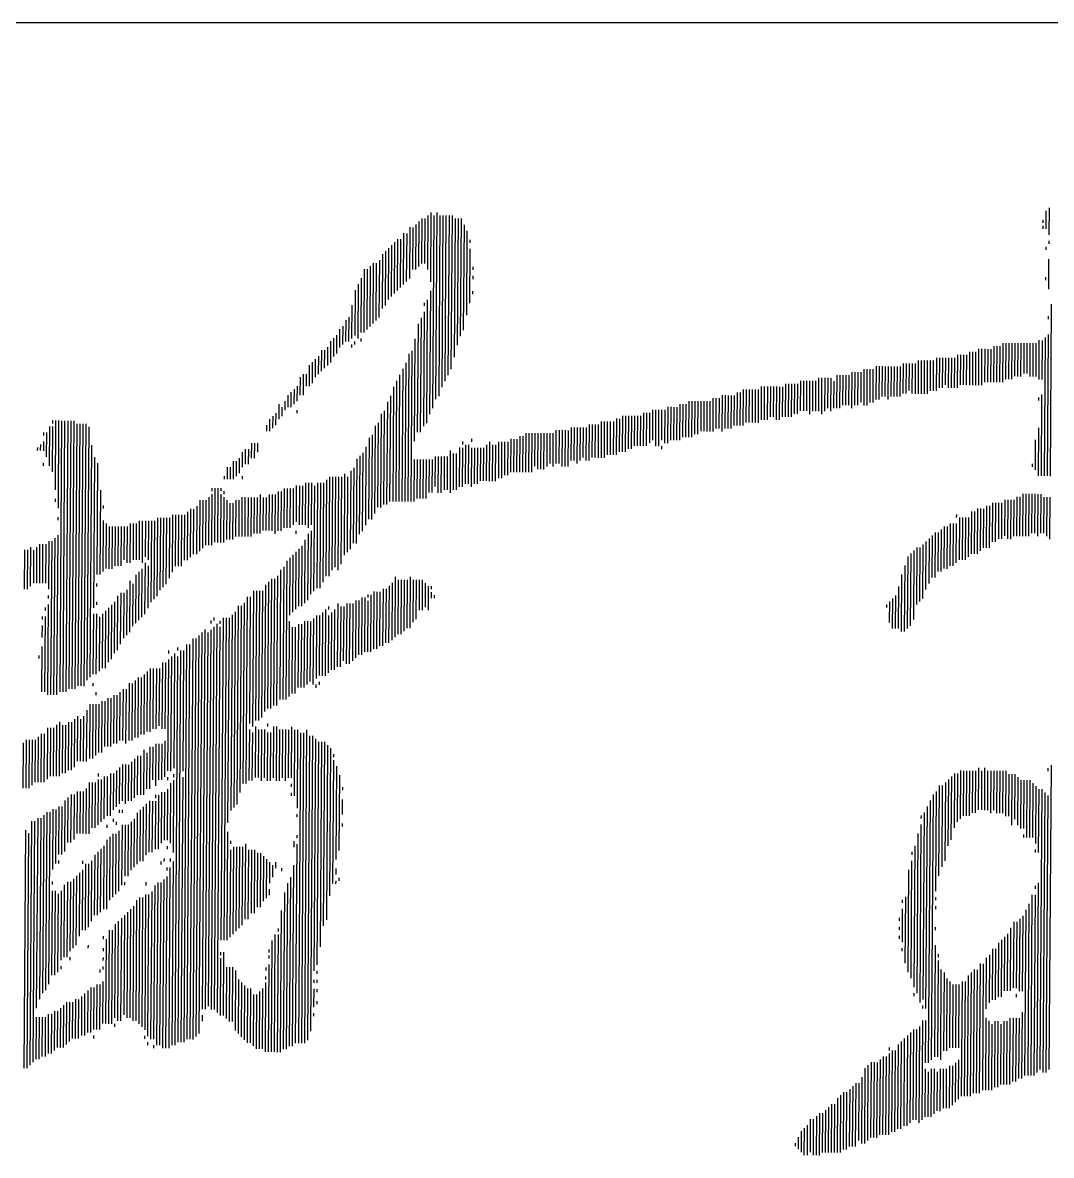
# Model space of a CAD drawing. Extents: x 1738711 to 2346805, y 1189731 to 2516152.
# Drawn here: x 2020329 to 2021059, y 1556105 to 1556909 of the extents above; entities that cross this region are included whole.
import ezdxf
from ezdxf.enums import TextEntityAlignment as Align

# ---------------------------------------------------------------- set-up
doc = ezdxf.new("R2010")
doc.units = 0
doc.header["$LTSCALE"] = 1000
doc.header["$MEASUREMENT"] = 0
doc.layers.add('TK', color=4, linetype='Continuous')
doc.layers.add('签名', color=2, linetype='Continuous')
doc.styles.add('宋体', font='SIMSUN.TTF', dxfattribs={"width": 0.75})

# ---------------------------------------------------------------- blocks, each defined once
blk = doc.blocks.new('hjashrtahreahe')
at = {"layer": 'TK', "color": 7}
blk.add_line((76600, 2800), (83100, 2800), dxfattribs=at)
at = {"layer": 'TK', "style": '宋体', "width": 0.75}
for tag, height, p in [('项目负责人', 350, (6002.88, 57088.65)), ('专业负责人', 350, (6002.88, 56223.66)), ('设计人', 350, (6002.88, 55419.43)), ('版号1', 250, (77303.87, 22193.36)), ('时间1', 250, (82405.29, 22193.36)), ('版号2', 250, (77303.87, 21593.36)), ('时间2', 250, (82405.29, 21593.36)), ('版号3', 250, (77303.87, 20993.36)), ('时间3', 250, (82405.29, 20993.36)), ('建筑会签', 0.0001, (78977.88, 2403.16)), ('电气会签', 0.0001, (82127.88, 2403.16)), ('结构会签', 0.0001, (78977.88, 1803.16)), ('暖通会签', 0.0001, (82127.88, 1803.16)), ('给排水会签', 0.0001, (78977.88, 1249.52)), ('智能化会签', 0.0001, (82127.88, 1249.52))]:
    blk.add_attdef(tag, text='', height=height, dxfattribs=at).set_placement(p, align=Align.CENTER)
for tag, p in [('合作设计单位', (80815.88, 48985.89)), ('版号说明1', (79853.88, 22318.17)), ('版号说明2', (79853.88, 21718.17)), ('版号说明3', (79853.88, 21118.17)), ('浙江绿储科技有限公司', (80545.18, 16035.89)), ('百兆瓦级集中式熔盐储能关键', (80545.18, 14953.21)), ('设备研发及制造基地项目', (80545.18, 14603.3)), ('1#研发楼', (80545.18, 13635.89)), ('图名', (80545.18, 12435.89)), ('工程编号', (78977.88, 11460.89)), ('子项编号', (82127.88, 11460.89)), ('建筑', (78977.88, 10710.89)), ('图号', (82127.88, 10710.89)), ('施工图', (78977.88, 9960.89)), ('2023.03', (82127.88, 9960.89)), ('审定', (79352.88, 8460.89)), ('审核', (79352.88, 7710.89)), ('工程负责', (79352.88, 6960.89)), ('专业负责', (79352.88, 6210.89)), ('设计', (79352.88, 5460.89)), ('制图', (79352.88, 4710.89)), ('校对', (79352.88, 3960.89))]:
    blk.add_attdef(tag, text='', height=250, dxfattribs=at).set_placement(p, align=Align.MIDDLE_CENTER)
blk = doc.blocks.new('A$C579C72A4')
for p, q in [((1184.72, 772.53), (1184.63, 759.7)), ((1186.88, 774.66), (1186.74, 755.41)), ((739.87, 765.05), (739.64, 732.97)), ((742.02, 767.17), (741.79, 735.09)), ((744.16, 767.15), (743.93, 735.08)), ((746.32, 769.28), (746.04, 730.79)), ((748.47, 771.4), (748.12, 722.22)), ((750.59, 769.25), (749.61, 632.39)), ((752.75, 771.37), (751.79, 638.79)), ((754.87, 769.22), (753.95, 640.91)), ((757.01, 769.2), (756.13, 647.31)), ((759.15, 769.18), (758.3, 651.58)), ((761.28, 769.17), (760.47, 655.84)), ((763.42, 769.15), (762.64, 660.1)), ((765.55, 767), (764.84, 668.64)), ((767.68, 766.98), (767.04, 677.17)), ((769.82, 766.97), (769.22, 683.57)), ((1182.54, 766.13), (1182.52, 764)), ((729.12, 756.57), (728.86, 720.22)), ((731.26, 756.55), (731.01, 722.34)), ((733.42, 760.82), (733.16, 724.46)), ((735.56, 760.8), (735.35, 730.86)), ((737.72, 762.92), (737.49, 730.85)), ((771.93, 762.68), (771.39, 687.83)), ((774.04, 758.38), (773.61, 698.51)), ((1182.51, 761.86), (1182.49, 759.72)), ((720.5, 748.08), (720.24, 711.73)), ((722.66, 750.2), (722.39, 713.85)), ((724.81, 752.32), (724.55, 715.97)), ((726.95, 752.31), (726.7, 718.1)), ((776.13, 751.95), (776.11, 749.82)), ((1186.71, 751.13), (1186.69, 749)), ((714.04, 741.71), (713.76, 703.22)), ((716.19, 743.83), (715.92, 705.34)), ((718.35, 745.96), (718.09, 709.6)), ((776.08, 745.54), (775.81, 707.05)), ((1184.54, 746.87), (1184.52, 744.73)), ((705.43, 733.22), (705.12, 690.45)), ((707.58, 735.34), (707.27, 692.57)), ((709.72, 735.33), (709.43, 694.7)), ((711.87, 737.45), (711.58, 696.82)), ((778.13, 732.69), (778.11, 730.56)), ((1186.62, 738.3), (1186.46, 716.92)), ((698.95, 724.71), (698.67, 686.22)), ((701.13, 731.11), (700.81, 686.2)), ((703.27, 731.09), (702.96, 688.33)), ((778.08, 726.28), (778.07, 724.14)), ((1184.38, 725.49), (1184.37, 723.35)), ((694.61, 716.19), (694.38, 684.11)), ((696.78, 720.45), (696.5, 681.96)), ((748.07, 715.8), (747.44, 628.13)), ((778.01, 715.59), (777.99, 713.45)), ((745.88, 709.4), (745.25, 621.73)), ((692.4, 705.51), (692.23, 681.99)), ((743.68, 700.87), (743.1, 619.61)), ((743.73, 707.28), (743.72, 705.14)), ((1188.52, 706.21), (1187.64, 584.33)), ((688.04, 694.85), (687.93, 679.88)), ((690.2, 696.97), (690.07, 679.87)), ((739.35, 692.34), (738.79, 615.36)), ((741.52, 696.6), (740.93, 615.35)), ((1186.32, 697.68), (1186.31, 695.54)), ((681.55, 684.21), (681.46, 671.38)), ((683.72, 688.47), (683.63, 675.64)), ((685.87, 690.59), (685.78, 677.76)), ((1186.23, 684.85), (1185.51, 584.34)), ((675.07, 675.7), (674.98, 662.87)), ((677.24, 679.96), (677.13, 664.99)), ((679.4, 682.08), (679.3, 669.25)), ((692.2, 677.71), (692.18, 675.57)), ((694.35, 679.84), (694.33, 677.7)), ((698.64, 681.94), (698.63, 679.81)), ((737.13, 681.67), (736.61, 608.96)), ((1147.68, 676.57), (1147.49, 650.91)), ((1149.82, 676.55), (1149.63, 650.89)), ((1151.95, 676.54), (1151.77, 650.88)), ((1154.11, 678.66), (1153.91, 650.86)), ((1156.25, 678.65), (1156.06, 652.99)), ((1158.39, 678.63), (1158.2, 652.97)), ((1160.52, 678.62), (1160.34, 652.96)), ((1162.66, 678.6), (1162.49, 655.08)), ((1164.8, 678.58), (1164.63, 655.06)), ((1166.94, 678.57), (1166.77, 655.05)), ((1169.08, 678.55), (1168.92, 657.17)), ((1171.22, 678.54), (1171.06, 657.15)), ((1173.35, 678.52), (1173.18, 655)), ((1175.49, 678.51), (1175.32, 654.99)), ((1177.63, 678.49), (1177.46, 654.97)), ((1179.78, 680.62), (1179.58, 652.82)), ((1181.92, 680.6), (1181.72, 652.8)), ((1184.08, 682.72), (1183.37, 584.36)), ((666.46, 667.21), (666.37, 654.38)), ((668.61, 669.33), (668.52, 656.5)), ((670.78, 673.59), (670.67, 658.62)), ((672.92, 673.58), (672.83, 660.75)), ((732.78, 671.01), (732.02, 566.23)), ((734.93, 673.13), (734.16, 566.21)), ((1106.99, 668.31), (1106.82, 644.79)), ((1109.13, 668.29), (1108.97, 646.91)), ((1111.26, 668.28), (1111.11, 646.89)), ((1113.4, 668.26), (1113.26, 649.02)), ((1115.54, 668.25), (1115.39, 646.86)), ((1117.68, 668.23), (1117.53, 646.85)), ((1119.82, 668.22), (1119.66, 646.83)), ((1121.97, 670.34), (1121.8, 646.82)), ((1124.11, 670.32), (1123.96, 648.94)), ((1126.25, 670.31), (1126.09, 648.93)), ((1128.39, 670.29), (1128.23, 648.91)), ((1130.54, 672.42), (1130.37, 648.89)), ((1132.68, 672.4), (1132.51, 648.88)), ((1134.82, 672.39), (1134.65, 648.86)), ((1136.97, 674.51), (1136.79, 648.85)), ((1139.11, 674.49), (1138.92, 648.83)), ((1141.25, 674.48), (1141.08, 650.96)), ((1143.39, 674.46), (1143.22, 650.94)), ((1145.52, 674.45), (1145.35, 650.92)), ((662.15, 662.96), (662.04, 647.99)), ((664.3, 665.08), (664.2, 650.11)), ((728.42, 660.34), (727.75, 566.26)), ((730.59, 664.61), (729.88, 566.24)), ((1055.61, 660.13), (1055.42, 634.47)), ((1057.74, 660.11), (1057.56, 634.45)), ((1059.88, 660.09), (1059.71, 636.57)), ((1062.02, 660.08), (1061.85, 636.56)), ((1064.17, 662.2), (1064.01, 638.68)), ((1066.31, 662.19), (1066.14, 638.66)), ((1068.45, 662.17), (1068.3, 640.79)), ((1070.59, 662.16), (1070.44, 640.77)), ((1072.73, 662.14), (1072.56, 638.62)), ((1074.87, 662.13), (1074.71, 640.74)), ((1077, 662.11), (1076.85, 640.73)), ((1079.14, 662.09), (1078.99, 640.71)), ((1081.28, 662.08), (1081.13, 640.7)), ((1083.44, 664.2), (1083.28, 642.82)), ((1085.57, 664.19), (1085.42, 642.8)), ((1087.71, 664.17), (1087.57, 644.93)), ((1089.85, 664.16), (1089.7, 642.77)), ((1091.99, 664.14), (1091.83, 642.76)), ((1094.14, 666.26), (1093.97, 642.74)), ((1096.28, 666.25), (1096.11, 642.73)), ((1098.42, 666.23), (1098.25, 642.71)), ((1100.56, 666.22), (1100.39, 642.7)), ((1102.7, 666.2), (1102.54, 644.82)), ((1104.83, 666.19), (1104.68, 644.8)), ((655.67, 654.45), (655.58, 641.62)), ((657.83, 656.58), (657.72, 641.61)), ((659.97, 656.56), (659.9, 648.01)), ((724.09, 651.82), (723.47, 566.29)), ((726.25, 656.08), (725.61, 566.27)), ((1010.64, 651.9), (1010.48, 630.51)), ((1012.78, 651.88), (1012.62, 630.5)), ((1014.92, 651.86), (1014.76, 630.48)), ((1017.05, 651.85), (1016.88, 628.33)), ((1019.19, 651.83), (1019.04, 630.45)), ((1021.33, 651.82), (1021.18, 630.44)), ((1023.48, 653.94), (1023.32, 630.42)), ((1025.62, 653.93), (1025.44, 628.27)), ((1027.76, 653.91), (1027.59, 630.39)), ((1029.9, 653.9), (1029.75, 632.51)), ((1032.04, 653.88), (1031.87, 630.36)), ((1034.16, 651.73), (1034.02, 632.48)), ((1036.33, 655.99), (1036.16, 632.47)), ((1038.47, 655.97), (1038.3, 632.45)), ((1040.61, 655.96), (1040.45, 634.57)), ((1042.75, 655.94), (1042.59, 634.56)), ((1044.88, 655.93), (1044.73, 634.54)), ((1047.04, 658.05), (1046.85, 632.39)), ((1049.18, 658.03), (1049.01, 634.51)), ((1051.31, 658.02), (1051.14, 634.5)), ((1053.45, 658), (1053.3, 636.62)), ((649.18, 643.81), (649.1, 633.12)), ((651.34, 645.93), (651.26, 635.24)), ((653.49, 648.05), (653.41, 637.36)), ((721.92, 647.56), (721.33, 566.3)), ((965.67, 643.67), (965.5, 620.14)), ((967.81, 643.65), (967.64, 620.13)), ((969.96, 645.77), (969.78, 620.11)), ((972.1, 645.76), (971.93, 622.24)), ((974.24, 645.74), (974.07, 622.22)), ((976.38, 645.73), (976.21, 622.21)), ((978.52, 645.71), (978.35, 622.19)), ((980.66, 645.7), (980.49, 622.17)), ((982.81, 647.82), (982.64, 624.3)), ((984.95, 647.8), (984.78, 624.28)), ((987.09, 647.79), (986.92, 624.27)), ((989.22, 647.77), (989.07, 626.39)), ((991.36, 647.76), (991.21, 626.37)), ((993.5, 647.74), (993.33, 624.22)), ((995.64, 647.73), (995.47, 624.2)), ((997.78, 647.71), (997.62, 626.33)), ((999.93, 649.83), (999.76, 626.31)), ((1002.07, 649.82), (1001.9, 626.3)), ((1004.21, 649.8), (1004.04, 626.28)), ((1006.35, 649.79), (1006.19, 628.4)), ((1008.49, 649.77), (1008.33, 628.39)), ((640.57, 635.32), (640.49, 624.62)), ((644.86, 637.42), (644.81, 631.01)), ((647.03, 641.68), (646.97, 633.13)), ((717.56, 636.9), (717.04, 564.2)), ((719.73, 641.16), (719.19, 566.32)), ((924.98, 635.41), (924.8, 609.74)), ((927.12, 635.39), (926.95, 611.87)), ((929.26, 635.37), (929.09, 611.85)), ((931.41, 637.5), (931.23, 611.84)), ((933.55, 637.48), (933.37, 611.82)), ((935.69, 637.47), (935.52, 613.94)), ((937.83, 637.45), (937.66, 613.93)), ((939.97, 637.44), (939.81, 616.05)), ((942.1, 637.42), (941.95, 616.04)), ((944.24, 637.4), (944.09, 616.02)), ((946.38, 637.39), (946.23, 616.01)), ((948.53, 639.51), (948.37, 615.99)), ((950.67, 639.5), (950.52, 618.11)), ((952.81, 639.48), (952.66, 618.1)), ((954.97, 641.6), (954.78, 615.94)), ((957.1, 641.59), (956.93, 618.07)), ((959.24, 641.57), (959.07, 618.05)), ((961.38, 641.56), (961.21, 618.04)), ((963.52, 641.54), (963.36, 620.16)), ((1179.49, 639.99), (1179.48, 637.85)), ((1181.64, 642.11), (1181.23, 584.37)), ((638.38, 628.92), (638.32, 620.36)), ((642.69, 633.16), (642.64, 626.75)), ((653.37, 630.95), (653.35, 628.81)), ((713.22, 628.38), (712.75, 562.09)), ((715.38, 630.5), (714.9, 564.21)), ((884.29, 627.14), (884.11, 601.48)), ((886.43, 627.13), (886.25, 601.47)), ((888.57, 627.11), (888.4, 603.59)), ((890.71, 627.1), (890.54, 603.58)), ((892.85, 627.08), (892.69, 605.7)), ((894.98, 627.07), (894.83, 605.68)), ((897.12, 627.05), (896.97, 605.67)), ((899.28, 629.17), (899.11, 605.65)), ((901.41, 629.16), (901.24, 605.64)), ((903.55, 629.14), (903.4, 607.76)), ((905.71, 631.27), (905.55, 609.88)), ((907.84, 631.25), (907.66, 605.59)), ((909.98, 631.24), (909.8, 605.58)), ((912.12, 631.22), (911.97, 609.84)), ((914.26, 631.21), (914.09, 607.68)), ((916.41, 633.33), (916.23, 607.67)), ((918.55, 633.31), (918.38, 609.79)), ((920.69, 633.3), (920.52, 609.78)), ((922.83, 633.28), (922.66, 609.76)), ((477.93, 619.38), (477.73, 591.58)), ((480.07, 619.36), (479.84, 587.29)), ((480.1, 623.64), (480.08, 621.5)), ((482.24, 623.63), (481.88, 574.44)), ((484.38, 623.61), (483.93, 561.6)), ((486.51, 623.6), (485.13, 431.14)), ((488.65, 623.58), (487.27, 431.13)), ((490.79, 623.56), (489.4, 431.11)), ((492.93, 623.55), (491.56, 433.24)), ((495.07, 623.53), (493.7, 433.22)), ((497.19, 621.38), (495.83, 433.21)), ((499.33, 621.36), (497.99, 435.33)), ((501.47, 621.35), (500.13, 435.31)), ((503.6, 621.33), (502.26, 435.3)), ((505.73, 619.18), (504.43, 439.56)), ((631.91, 620.41), (631.87, 616.13)), ((634.07, 624.67), (634.01, 616.12)), ((636.23, 626.79), (636.17, 618.24)), ((708.89, 619.85), (708.44, 557.84)), ((711.04, 621.98), (710.61, 562.1)), ((860.72, 620.9), (860.54, 595.24)), ((862.86, 620.88), (862.69, 597.36)), ((865, 620.87), (864.83, 597.35)), ((867.14, 620.85), (866.97, 597.33)), ((869.29, 622.98), (869.11, 597.32)), ((871.43, 622.96), (871.25, 597.3)), ((873.57, 622.94), (873.4, 599.42)), ((875.71, 622.93), (875.54, 599.41)), ((877.85, 622.91), (877.68, 599.39)), ((880, 625.04), (879.81, 599.38)), ((882.14, 625.02), (881.97, 601.5)), ((473.62, 615.13), (473.61, 613)), ((475.76, 615.12), (475.64, 598.01)), ((704.55, 611.33), (704.13, 553.6)), ((706.7, 613.45), (706.27, 553.58)), ((811.48, 612.7), (811.3, 587.04)), ((813.62, 612.68), (813.43, 587.02)), ((815.77, 614.81), (815.57, 587.01)), ((817.91, 614.79), (817.71, 586.99)), ((820.05, 614.78), (819.85, 586.98)), ((822.19, 614.76), (822.02, 591.24)), ((824.33, 614.75), (824.14, 589.09)), ((826.46, 614.73), (826.28, 589.07)), ((828.6, 614.72), (828.42, 589.05)), ((830.74, 614.7), (830.57, 591.18)), ((832.88, 614.68), (832.73, 593.3)), ((835.02, 614.67), (834.85, 591.15)), ((837.17, 616.79), (837, 593.27)), ((839.31, 616.78), (839.14, 593.25)), ((841.45, 616.76), (841.26, 591.1)), ((843.59, 616.75), (843.4, 591.09)), ((845.72, 616.73), (845.54, 591.07)), ((847.88, 618.85), (847.71, 595.33)), ((850.02, 618.84), (849.85, 595.32)), ((852.16, 618.82), (851.97, 593.16)), ((854.29, 618.81), (854.12, 595.29)), ((856.43, 618.79), (856.28, 597.41)), ((858.57, 618.78), (858.4, 595.25)), ((1179.34, 618.6), (1179.09, 584.39)), ((469.27, 604.47), (469.25, 602.34)), ((471.42, 606.6), (471.39, 602.32)), ((473.58, 608.72), (473.53, 602.3)), ((507.77, 606.33), (506.59, 441.68)), ((616.81, 603.41), (616.74, 592.72)), ((618.95, 603.39), (618.88, 592.7)), ((621.12, 607.66), (621.04, 596.96)), ((623.26, 607.64), (623.18, 596.95)), ((625.4, 607.63), (625.35, 601.21)), ((702.36, 604.93), (701.96, 549.34)), ((768.65, 604.45), (768.45, 576.66)), ((770.79, 604.44), (770.59, 576.64)), ((770.82, 608.72), (770.81, 606.58)), ((772.94, 606.56), (772.74, 578.76)), ((775.08, 606.55), (774.88, 578.75)), ((777.21, 604.39), (777, 576.59)), ((777.25, 610.81), (777.24, 608.67)), ((779.34, 604.38), (779.16, 578.72)), ((781.48, 604.36), (781.3, 578.7)), ((783.62, 604.35), (783.45, 580.83)), ((785.76, 604.33), (785.59, 580.81)), ((787.91, 606.45), (787.73, 580.79)), ((790.07, 608.58), (789.87, 580.78)), ((792.19, 606.42), (792, 580.76)), ((794.33, 606.41), (794.14, 580.75)), ((796.48, 608.53), (796.3, 582.87)), ((798.62, 608.52), (798.43, 582.86)), ((800.76, 608.5), (800.59, 584.98)), ((802.9, 608.48), (802.73, 584.96)), ((805.05, 610.61), (804.88, 587.09)), ((807.19, 610.59), (807.02, 587.07)), ((809.33, 610.58), (809.16, 587.06)), ((911.94, 605.56), (911.92, 603.42)), ((1177.14, 610.07), (1176.98, 588.68)), ((509.85, 597.77), (509.08, 490.85)), ((608.2, 594.92), (608.11, 582.09)), ((610.34, 594.9), (610.26, 584.21)), ((612.49, 597.03), (612.41, 586.33)), ((614.66, 601.29), (614.58, 590.6)), ((695.89, 596.43), (695.45, 536.55)), ((698.04, 598.55), (697.64, 542.95)), ((700.19, 600.67), (699.79, 545.07)), ((736.51, 596.13), (736.3, 566.2)), ((738.65, 596.12), (738.45, 568.32)), ((740.79, 596.1), (740.59, 568.3)), ((742.93, 596.09), (742.73, 568.29)), ((745.07, 596.07), (744.87, 568.27)), ((747.21, 596.06), (747.04, 572.53)), ((749.35, 596.04), (749.18, 572.52)), ((751.5, 598.16), (751.34, 576.78)), ((753.64, 598.15), (753.45, 572.49)), ((755.78, 598.13), (755.59, 572.47)), ((757.91, 598.12), (757.74, 574.59)), ((760.05, 598.1), (759.88, 574.58)), ((762.22, 602.36), (762.01, 572.43)), ((764.34, 600.21), (764.16, 574.55)), ((766.48, 600.19), (766.3, 574.53)), ((473.47, 593.75), (473.45, 591.61)), ((511.96, 593.47), (511.39, 514.35)), ((603.89, 590.67), (603.83, 582.12)), ((606.03, 590.66), (605.97, 582.1)), ((691.55, 587.9), (691.15, 532.31)), ((693.7, 590.03), (693.32, 536.57)), ((1174.88, 592.97), (1174.86, 590.84)), ((601.71, 584.27), (601.69, 582.13)), ((614.54, 584.18), (614.52, 582.04)), ((659.41, 579.58), (659.2, 549.64)), ((661.55, 579.57), (661.32, 547.49)), ((663.69, 579.55), (663.47, 549.61)), ((667.96, 579.52), (667.43, 504.68)), ((670.1, 579.5), (669.56, 504.66)), ((672.24, 579.49), (671.73, 508.92)), ((674.4, 581.61), (673.9, 513.18)), ((676.55, 583.73), (676.04, 513.17)), ((678.69, 583.72), (678.21, 517.43)), ((680.83, 583.7), (680.36, 519.55)), ((682.96, 583.69), (682.49, 517.4)), ((685.1, 583.67), (684.66, 521.66)), ((687.26, 585.8), (686.84, 528.06)), ((689.38, 583.64), (688.99, 530.18)), ((513.96, 574.21), (513.53, 514.34)), ((593.06, 571.5), (592.8, 535.15)), ((593.09, 575.78), (593.08, 573.64)), ((595.23, 575.77), (594.95, 537.28)), ((597.37, 575.75), (597.09, 537.26)), ((599.48, 571.46), (599.23, 537.24)), ((599.51, 575.74), (599.49, 573.6)), ((601.63, 573.58), (601.61, 571.44)), ((627.27, 571.26), (627.07, 543.46)), ((633.69, 571.21), (633.5, 545.55)), ((635.83, 571.2), (635.64, 545.54)), ((637.97, 571.18), (637.77, 543.38)), ((640.12, 573.3), (639.92, 545.51)), ((642.26, 573.29), (642.06, 545.49)), ((644.41, 575.41), (644.21, 547.61)), ((646.55, 575.4), (646.35, 547.6)), ((648.69, 575.38), (648.49, 547.58)), ((650.83, 575.37), (650.64, 549.71)), ((652.98, 577.49), (652.8, 551.83)), ((655.12, 577.47), (654.92, 549.67)), ((657.26, 577.46), (657.06, 549.66)), ((665.81, 577.4), (665.27, 502.55)), ((1168.31, 571.64), (1168.09, 541.7)), ((1170.44, 571.62), (1170.23, 541.68)), ((1172.58, 571.61), (1172.37, 541.67)), ((1174.72, 571.59), (1174.52, 543.79)), ((1176.86, 571.57), (1176.66, 543.78)), ((1179, 571.56), (1178.78, 541.62)), ((1181.14, 571.54), (1180.94, 543.75)), ((481.84, 568.03), (481.82, 565.89)), ((516.02, 563.51), (516, 561.37)), ((582.31, 563.03), (582.06, 528.81)), ((584.48, 567.29), (584.21, 530.94)), ((586.62, 567.27), (586.37, 533.06)), ((588.75, 567.26), (588.52, 535.18)), ((590.91, 569.38), (590.66, 535.17)), ((601.6, 569.3), (601.37, 537.23)), ((603.72, 567.15), (603.52, 539.35)), ((605.84, 565), (605.66, 539.34)), ((607.98, 564.98), (607.8, 539.32)), ((610.14, 567.1), (609.95, 541.44)), ((612.28, 567.09), (612.09, 541.43)), ((614.43, 569.21), (614.23, 541.41)), ((616.57, 569.2), (616.37, 541.4)), ((618.71, 569.18), (618.51, 541.38)), ((620.84, 569.17), (620.64, 541.37)), ((622.98, 569.15), (622.8, 543.49)), ((625.12, 569.14), (624.94, 543.48)), ((629.4, 569.1), (629.23, 545.58)), ((631.54, 569.09), (631.37, 545.57)), ((1142.58, 563.27), (1142.37, 533.33)), ((1144.72, 563.25), (1144.51, 533.32)), ((1146.88, 565.38), (1146.68, 537.58)), ((1149.02, 565.36), (1148.81, 537.56)), ((1151.15, 565.34), (1150.97, 539.68)), ((1153.29, 565.33), (1153.11, 539.67)), ((1155.45, 567.45), (1155.26, 541.79)), ((1157.58, 567.44), (1157.38, 539.64)), ((1159.72, 567.42), (1159.52, 539.62)), ((1161.86, 567.41), (1161.68, 541.75)), ((1164.01, 569.53), (1163.81, 541.73)), ((1166.15, 569.51), (1165.95, 541.72)), ((1183.26, 569.39), (1183.07, 543.73)), ((1185.4, 569.37), (1185.2, 541.58)), ((1187.54, 569.36), (1187.32, 539.42)), ((483.88, 555.18), (483.87, 553.05)), ((554.45, 554.68), (554.05, 499.08)), ((556.59, 554.66), (556.22, 503.34)), ((565.15, 556.74), (564.86, 516.11)), ((567.29, 556.72), (567.03, 520.37)), ((569.43, 556.71), (569.17, 520.35)), ((571.57, 556.69), (571.31, 520.34)), ((573.71, 556.67), (573.48, 524.6)), ((575.86, 558.8), (575.62, 524.58)), ((578.02, 560.92), (577.77, 526.71)), ((580.15, 560.91), (579.92, 528.83)), ((1121.16, 557.01), (1121.14, 554.87)), ((1123.28, 554.85), (1123.06, 524.92)), ((1125.42, 554.84), (1125.2, 524.9)), ((1127.55, 554.82), (1127.34, 524.89)), ((1129.69, 554.81), (1129.49, 527.01)), ((1131.86, 559.07), (1131.65, 529.13)), ((1134, 559.05), (1133.78, 529.12)), ((1136.15, 561.18), (1135.92, 529.1)), ((1138.29, 561.16), (1138.08, 531.22)), ((1140.43, 561.15), (1140.23, 533.35)), ((515.94, 552.81), (515.68, 516.46)), ((518.06, 550.66), (517.83, 518.59)), ((520.19, 548.51), (519.97, 518.57)), ((522.33, 548.49), (522.11, 518.55)), ((524.46, 548.48), (524.26, 520.68)), ((526.6, 548.46), (526.4, 520.66)), ((528.74, 548.45), (528.54, 520.65)), ((530.88, 548.43), (530.71, 524.91)), ((533.02, 548.41), (532.83, 522.75)), ((535.17, 550.54), (534.97, 522.74)), ((537.31, 550.52), (537.13, 524.86)), ((539.45, 550.51), (539.26, 524.85)), ((541.6, 552.63), (541.4, 524.83)), ((543.74, 552.61), (543.52, 522.68)), ((545.88, 552.6), (545.69, 526.94)), ((548.02, 552.58), (547.82, 524.78)), ((550.16, 552.57), (549.74, 494.83)), ((552.29, 552.55), (551.89, 496.96)), ((558.72, 554.64), (558.37, 505.46)), ((560.86, 554.63), (560.52, 507.59)), ((563, 554.61), (562.69, 511.85)), ((1112.54, 548.52), (1112.32, 518.58)), ((1114.68, 548.5), (1114.46, 518.56)), ((1116.83, 550.62), (1116.62, 520.69)), ((1118.97, 550.61), (1118.75, 520.67)), ((1121.11, 550.59), (1120.91, 522.79)), ((481.64, 540.23), (480.83, 429.04)), ((483.79, 542.35), (482.97, 429.02)), ((652.75, 545.41), (652.73, 543.27)), ((659.12, 538.95), (658.79, 494.05)), ((661.29, 543.21), (660.95, 496.17)), ((663.44, 545.34), (663.12, 500.43)), ((1101.79, 540.04), (1101.56, 507.96)), ((1103.94, 542.16), (1103.72, 512.23)), ((1106.09, 544.28), (1105.86, 512.21)), ((1108.23, 544.27), (1108.03, 516.47)), ((1110.39, 546.39), (1110.17, 516.46)), ((460.19, 531.83), (459.99, 504.03)), ((462.33, 531.82), (462.13, 504.02)), ((464.48, 533.94), (464.28, 506.14)), ((466.61, 531.79), (466.44, 508.26)), ((468.76, 533.91), (468.57, 508.25)), ((470.91, 536.03), (470.71, 508.23)), ((473.05, 536.02), (472.85, 508.22)), ((475.19, 536), (474.99, 508.2)), ((477.34, 538.12), (477.1, 503.91)), ((479.48, 538.11), (478.7, 429.05)), ((654.8, 532.57), (654.5, 491.94)), ((656.95, 534.69), (656.64, 491.92)), ((1091.03, 531.56), (1090.68, 482.38)), ((1093.19, 533.69), (1092.89, 493.06)), ((1095.33, 533.67), (1095.05, 495.18)), ((1097.48, 535.79), (1097.2, 497.3)), ((1099.63, 537.92), (1099.39, 503.7)), ((545.66, 522.66), (545.4, 486.31)), ((646.18, 524.08), (645.47, 425.71)), ((648.33, 526.2), (648.04, 485.57)), ((650.49, 528.32), (650.2, 487.69)), ((652.64, 530.44), (652.35, 489.82)), ((1086.73, 527.32), (1086.36, 476)), ((1088.88, 529.44), (1088.51, 478.12)), ((541.34, 516.28), (541.09, 482.06)), ((543.49, 518.4), (543.25, 484.19)), ((547.79, 520.51), (547.57, 490.57)), ((641.86, 517.69), (641.2, 425.74)), ((644.01, 519.81), (643.33, 425.73)), ((1082.36, 514.52), (1082.06, 473.89)), ((1084.54, 520.92), (1084.2, 473.87)), ((511.34, 507.94), (511.33, 505.8)), ((534.88, 509.91), (534.62, 473.56)), ((537, 507.75), (536.79, 477.82)), ((539.19, 514.15), (538.94, 479.94)), ((631.09, 507.08), (630.44, 417.27)), ((633.24, 509.2), (632.6, 419.39)), ((635.4, 511.32), (634.73, 419.37)), ((637.53, 511.31), (636.89, 421.5)), ((639.69, 513.43), (639.03, 421.48)), ((718.76, 506.45), (718.47, 465.82)), ((720.91, 508.57), (720.62, 467.94)), ((723.08, 512.83), (722.78, 470.06)), ((725.21, 510.68), (724.93, 472.19)), ((727.35, 510.66), (727.07, 472.17)), ((729.48, 510.64), (729.22, 474.29)), ((731.62, 510.63), (731.38, 476.42)), ((733.78, 512.75), (733.51, 476.4)), ((735.9, 510.6), (735.68, 480.66)), ((738.04, 510.58), (737.84, 482.78)), ((740.18, 510.57), (740.02, 489.18)), ((742.31, 510.55), (742.16, 489.17)), ((744.44, 508.4), (744.31, 491.29)), ((477.07, 499.63), (477.05, 497.49)), ((526.25, 499.28), (525.97, 460.79)), ((528.4, 501.4), (528.14, 465.05)), ((530.54, 501.39), (530.31, 469.31)), ((532.69, 503.51), (532.46, 471.43)), ((618.2, 498.62), (617.24, 366.04)), ((620.34, 498.6), (619.69, 408.79)), ((622.5, 502.86), (621.81, 406.64)), ((624.64, 502.85), (623.98, 410.9)), ((626.78, 502.83), (626.12, 410.88)), ((628.92, 502.82), (628.27, 413.01)), ((703.75, 500.14), (703.73, 498)), ((705.88, 500.12), (705.59, 459.49)), ((708.04, 502.25), (707.75, 461.62)), ((710.18, 502.23), (709.88, 461.6)), ((712.32, 502.21), (712.04, 463.72)), ((714.47, 504.34), (714.18, 463.71)), ((716.61, 504.32), (716.33, 465.83)), ((746.56, 506.24), (746.44, 489.14)), ((748.67, 501.95), (748.64, 497.68)), ((748.7, 506.23), (748.68, 504.09)), ((750.79, 499.8), (750.77, 497.66)), ((1077.97, 499.58), (1077.8, 476.06)), ((1080.16, 505.98), (1079.94, 476.04)), ((474.87, 491.1), (474.85, 488.96)), ((477.02, 493.22), (476.56, 429.07)), ((511.25, 495.11), (511.23, 492.97)), ((519.77, 490.77), (519.49, 452.28)), ((521.93, 492.89), (521.65, 454.4)), ((524.08, 495.02), (523.82, 458.67)), ((611.74, 492.25), (610.72, 351.12)), ((613.87, 492.23), (612.92, 359.65)), ((616.03, 494.35), (615.1, 366.05)), ((675.89, 491.79), (675.87, 489.65)), ((682.32, 493.88), (681.99, 448.97)), ((684.44, 491.72), (684.13, 448.96)), ((686.58, 491.71), (686.3, 453.22)), ((688.73, 493.83), (688.42, 451.06)), ((690.87, 493.82), (690.56, 451.05)), ((693.01, 493.8), (692.72, 453.17)), ((695.16, 495.92), (694.87, 455.29)), ((697.3, 495.91), (697.02, 457.42)), ((699.45, 498.03), (699.16, 457.4)), ((701.59, 498.02), (701.32, 459.52)), ((703.72, 495.86), (703.45, 459.51)), ((1071.51, 493.21), (1071.5, 491.07)), ((1073.66, 495.33), (1073.56, 480.37)), ((1075.82, 497.46), (1075.66, 476.07)), ((472.68, 484.7), (472.67, 482.56)), ((474.82, 484.68), (474.44, 431.22)), ((509.05, 486.57), (508.74, 443.8)), ((511.19, 486.56), (510.88, 443.79)), ((513.31, 484.4), (513.03, 445.91)), ((515.46, 486.53), (515.19, 448.04)), ((517.62, 488.65), (517.33, 448.02)), ((594.57, 483.82), (594.55, 481.68)), ((600.98, 483.77), (599.33, 254.97)), ((603.12, 483.76), (601.47, 254.95)), ((605.26, 483.74), (604.21, 338.33)), ((607.41, 485.86), (606.41, 346.87)), ((609.57, 487.99), (608.57, 348.99)), ((665.13, 483.31), (664.79, 436.27)), ((667.29, 485.43), (666.96, 440.53)), ((669.43, 485.42), (669.12, 442.65)), ((671.58, 487.54), (671.26, 442.63)), ((673.73, 489.66), (673.39, 442.62)), ((675.84, 485.37), (675.55, 444.74)), ((677.99, 487.49), (677.7, 446.86)), ((680.15, 489.62), (679.84, 446.85)), ((472.64, 478.28), (472.57, 469.73)), ((588.09, 475.31), (586.15, 205.88)), ((592.37, 475.28), (590.44, 207.99)), ((592.41, 481.69), (592.4, 479.56)), ((594.52, 477.4), (592.56, 205.83)), ((596.68, 479.53), (594.7, 205.82)), ((598.8, 477.37), (596.83, 203.66)), ((598.83, 481.65), (598.81, 479.51)), ((648.01, 481.29), (647.63, 427.84)), ((650.12, 477), (649.78, 429.96)), ((652.26, 476.99), (651.92, 429.94)), ((654.41, 479.11), (654.09, 434.2)), ((656.55, 479.09), (656.23, 434.19)), ((658.7, 481.22), (658.36, 434.17)), ((660.84, 481.2), (660.52, 436.3)), ((662.98, 481.19), (662.67, 438.42)), ((579.49, 468.96), (577.44, 184.56)), ((581.63, 468.94), (579.58, 184.54)), ((583.78, 471.06), (581.73, 186.66)), ((585.94, 473.19), (583.89, 188.79)), ((590.21, 473.16), (588.29, 205.86)), ((472.53, 463.31), (472.3, 431.24)), ((562.32, 460.53), (562.31, 458.39)), ((566.58, 458.36), (566, 377.1)), ((568.75, 462.62), (568.74, 460.48)), ((570.88, 460.46), (568.87, 182.48)), ((573.01, 460.45), (572.4, 374.92)), ((575.18, 464.71), (573.15, 182.45)), ((577.32, 464.7), (575.3, 184.57)), ((470.34, 456.91), (470.33, 454.77)), ((557.98, 452), (557.65, 404.96)), ((560.12, 451.99), (559.78, 404.94)), ((562.28, 454.11), (561.71, 374.99)), ((564.43, 456.23), (563.84, 374.98)), ((568.71, 456.2), (566.72, 180.36)), ((545.09, 443.54), (544.78, 400.78)), ((547.25, 445.67), (546.94, 402.9)), ((549.4, 447.79), (549.08, 402.88)), ((551.54, 447.77), (551.23, 405.01)), ((553.68, 447.76), (553.37, 404.99)), ((555.82, 447.74), (555.52, 407.11)), ((508.69, 437.39), (508.68, 435.25)), ((534.35, 437.21), (534.06, 396.58)), ((536.49, 437.19), (536.2, 396.56)), ((538.65, 439.31), (538.35, 398.68)), ((540.8, 441.44), (540.49, 398.67)), ((542.94, 441.42), (542.65, 400.79)), ((666.93, 436.25), (666.92, 434.11)), ((669.09, 438.37), (669.07, 436.23)), ((510.79, 430.96), (510.77, 428.82)), ((519.31, 426.62), (519.06, 392.41)), ((521.45, 426.61), (521.2, 392.39)), ((523.6, 428.73), (523.36, 394.52)), ((525.74, 428.71), (525.49, 394.5)), ((527.89, 430.84), (527.65, 396.62)), ((530.05, 432.96), (529.79, 396.61)), ((532.19, 432.94), (531.91, 394.45)), ((504.28, 418.18), (504.02, 381.82)), ((506.45, 422.44), (506.17, 383.95)), ((508.59, 422.42), (508.31, 383.93)), ((510.73, 422.41), (510.46, 386.05)), ((512.86, 422.39), (512.62, 388.18)), ((515.02, 424.51), (514.76, 388.16)), ((517.16, 424.5), (516.92, 392.42)), ((495.68, 411.82), (495.43, 377.61)), ((497.83, 413.95), (497.6, 381.87)), ((499.96, 411.79), (499.74, 381.85)), ((502.11, 413.91), (501.88, 381.84)), ((476.39, 405.55), (476.13, 369.19)), ((478.53, 405.53), (478.28, 371.32)), ((480.67, 405.52), (480.42, 371.3)), ((482.82, 407.64), (482.56, 371.29)), ((484.97, 409.76), (484.7, 371.27)), ((487.1, 407.61), (486.85, 373.39)), ((489.23, 407.59), (488.99, 373.38)), ((491.39, 409.71), (491.14, 375.5)), ((493.53, 409.7), (493.28, 375.49)), ((619.66, 404.51), (619.4, 368.16)), ((621.78, 402.36), (621.53, 368.15)), ((623.95, 406.62), (623.69, 370.27)), ((626.07, 404.47), (625.83, 370.25)), ((628.21, 404.45), (627.95, 368.1)), ((630.35, 404.44), (630.1, 370.22)), ((632.47, 402.28), (632.23, 368.07)), ((632.52, 408.7), (632.5, 406.56)), ((634.61, 402.27), (634.36, 368.05)), ((636.78, 406.53), (636.52, 370.18)), ((638.92, 406.51), (638.64, 368.02)), ((641.04, 404.36), (640.78, 368.01)), ((643.18, 404.34), (642.93, 370.13)), ((645.32, 404.33), (645.06, 367.98)), ((647.46, 404.31), (647.21, 370.1)), ((649.61, 406.44), (649.35, 370.08)), ((651.73, 404.28), (651.39, 357.24)), ((653.87, 404.27), (653.47, 348.67)), ((655.99, 402.11), (654.41, 181.86)), ((658.13, 402.1), (656.55, 181.85)), ((660.29, 404.22), (658.68, 181.83)), ((459.2, 394.98), (458.97, 362.9)), ((461.36, 397.1), (461.11, 362.89)), ((463.5, 397.08), (463.25, 362.87)), ((465.64, 397.07), (465.4, 364.99)), ((467.77, 397.05), (467.56, 367.12)), ((469.93, 399.18), (469.7, 367.1)), ((472.08, 401.3), (471.83, 367.09)), ((474.22, 401.28), (473.97, 367.07)), ((553.29, 394.3), (553.08, 364.36)), ((555.43, 394.28), (555.25, 368.62)), ((557.57, 394.27), (557.38, 368.61)), ((559.72, 396.39), (559.54, 370.73)), ((662.39, 399.93), (660.84, 183.96)), ((664.53, 399.91), (663.02, 190.36)), ((666.65, 397.76), (665.47, 233.11)), ((668.78, 395.61), (667.64, 237.37)), ((670.92, 395.59), (669.87, 250.18)), ((673.05, 395.57), (672.11, 265.14)), ((544.71, 390.08), (544.48, 358.01)), ((546.83, 387.93), (546.65, 362.27)), ((549, 392.19), (548.78, 362.26)), ((551.14, 392.18), (550.97, 368.65)), ((675.18, 393.42), (674.28, 269.4)), ((677.3, 391.27), (676.55, 286.49)), ((679.41, 386.98), (679.39, 384.84)), ((529.66, 379.5), (529.48, 353.84)), ((531.8, 379.49), (531.6, 351.69)), ((533.94, 379.47), (533.75, 353.81)), ((536.09, 381.59), (535.89, 353.79)), ((538.25, 383.72), (538.05, 355.92)), ((540.4, 385.84), (540.2, 358.04)), ((542.54, 385.82), (542.34, 358.02)), ((679.38, 382.7), (678.75, 295.03)), ((681.48, 378.41), (681.01, 312.12)), ((1188.3, 379.03), (1186.75, 163.06)), ((512.51, 373.21), (512.49, 371.07)), ((516.77, 371.04), (516.55, 341.1)), ((518.91, 371.02), (518.71, 343.23)), ((521.06, 373.15), (520.85, 343.21)), ((523.2, 373.13), (523.02, 347.47)), ((525.35, 375.25), (525.17, 349.59)), ((527.51, 377.38), (527.32, 351.72)), ((561.68, 370.72), (561.66, 368.58)), ((565.97, 372.82), (565.95, 370.69)), ((572.37, 370.64), (571.01, 182.46)), ((683.58, 371.98), (683.19, 318.52)), ((1117.68, 370.99), (1117.35, 326.08)), ((1119.83, 373.11), (1119.55, 334.62)), ((1121.97, 373.09), (1121.72, 338.88)), ((1124.12, 375.22), (1123.88, 341)), ((1126.26, 375.2), (1126.03, 343.13)), ((1128.4, 375.19), (1128.17, 343.11)), ((1130.54, 375.17), (1130.31, 343.1)), ((1132.68, 375.16), (1132.46, 345.22)), ((1134.81, 375.14), (1134.6, 345.2)), ((1136.97, 377.26), (1136.75, 347.33)), ((1139.09, 375.11), (1138.89, 347.31)), ((1141.24, 377.23), (1141.03, 347.3)), ((1143.37, 375.08), (1143.17, 347.28)), ((1145.51, 375.06), (1145.29, 345.13)), ((1147.64, 375.05), (1147.44, 347.25)), ((1149.78, 375.03), (1149.57, 345.1)), ((1151.92, 375.02), (1151.7, 345.08)), ((1154.06, 375), (1153.84, 345.06)), ((1156.2, 374.99), (1155.97, 342.91)), ((1158.32, 372.83), (1158.1, 342.9)), ((1160.46, 372.82), (1160.2, 336.46)), ((1162.6, 372.8), (1162.37, 340.73)), ((1164.72, 370.65), (1164.47, 336.43)), ((1186.15, 376.91), (1186.13, 374.77)), ((503.88, 362.58), (503.65, 330.5)), ((506.05, 366.84), (505.79, 330.49)), ((508.19, 366.82), (507.96, 334.75)), ((510.32, 366.81), (510.09, 334.73)), ((512.48, 368.93), (512.25, 336.86)), ((514.62, 368.92), (514.4, 338.98)), ((561.61, 362.16), (561.35, 325.81)), ((563.78, 366.42), (563.48, 323.66)), ((565.94, 368.55), (565.57, 317.23)), ((649.32, 365.81), (649.3, 363.67)), ((685.65, 363.41), (685.64, 361.27)), ((1109.08, 364.63), (1108.61, 300.48)), ((1111.21, 364.62), (1110.8, 306.88)), ((1113.37, 366.74), (1112.97, 311.14)), ((1115.52, 368.86), (1115.18, 321.82)), ((1166.84, 368.49), (1166.6, 334.28)), ((1168.98, 368.48), (1168.73, 334.26)), ((1171.12, 368.46), (1170.83, 327.83)), ((1173.26, 368.45), (1172.96, 327.82)), ((1175.38, 366.29), (1175.1, 327.8)), ((1177.5, 364.14), (1177.21, 323.51)), ((1179.63, 361.99), (1179.3, 317.08)), ((1181.76, 361.97), (1180.33, 163.1)), ((488.85, 354.13), (488.59, 317.78)), ((491, 356.26), (490.77, 324.18)), ((493.16, 358.38), (492.91, 324.17)), ((495.29, 358.36), (495.06, 326.29)), ((497.45, 360.49), (497.23, 330.55)), ((499.59, 360.47), (499.37, 330.53)), ((501.73, 360.46), (501.51, 330.52)), ((548.72, 353.7), (548.46, 317.35)), ((553.03, 357.95), (553.01, 355.81)), ((555.17, 357.93), (554.89, 319.44)), ((557.32, 360.06), (557.06, 323.7)), ((559.46, 360.04), (559.21, 325.83)), ((649.27, 359.39), (649.26, 357.25)), ((685.59, 354.85), (685.51, 344.16)), ((1102.58, 353.99), (1101.24, 167.95)), ((1104.75, 358.25), (1103.4, 170.07)), ((1106.91, 360.37), (1106.4, 289.81)), ((1183.89, 359.82), (1182.45, 160.95)), ((1186.01, 357.66), (1184.59, 160.94)), ((475.96, 345.67), (475.05, 219.51)), ((478.1, 345.66), (477.22, 223.77)), ((480.25, 347.78), (479.94, 305.01)), ((482.39, 347.76), (482.11, 309.27)), ((484.54, 349.89), (484.29, 315.67)), ((486.68, 349.87), (486.43, 315.66)), ((527.29, 347.44), (527.28, 345.3)), ((529.43, 347.43), (529.42, 345.29)), ((542.26, 347.33), (542, 310.98)), ((544.41, 349.46), (544.14, 310.97)), ((546.57, 351.58), (546.31, 315.23)), ((550.86, 353.69), (550.6, 317.33)), ((553, 353.67), (552.75, 319.46)), ((1100.42, 349.73), (1099.38, 206.46)), ((465.22, 339.33), (463.97, 166.13)), ((467.36, 339.32), (466.12, 168.25)), ((469.51, 341.44), (468.54, 206.73)), ((471.65, 341.43), (470.73, 213.13)), ((473.8, 343.55), (472.89, 217.39)), ((522.97, 341.06), (522.95, 338.92)), ((525.09, 338.9), (525.08, 336.76)), ((535.78, 338.83), (535.54, 304.61)), ((537.94, 340.95), (537.69, 306.74)), ((540.11, 345.21), (539.85, 308.86)), ((653.44, 344.39), (653.42, 342.26)), ((685.47, 337.75), (685.45, 335.61)), ((1096.09, 343.34), (1096.08, 341.2)), ((1098.25, 345.47), (1097.29, 212.89)), ((460.9, 332.95), (459.68, 164.02)), ((463.02, 330.8), (461.82, 164.01)), ((518.66, 336.81), (518.65, 334.67)), ((522.89, 330.36), (522.57, 285.46)), ((525.03, 330.35), (524.72, 287.58)), ((527.18, 332.47), (526.88, 289.71)), ((529.35, 336.73), (529.05, 293.97)), ((531.49, 336.72), (531.23, 300.37)), ((533.63, 336.7), (533.37, 300.35)), ((604.17, 331.92), (603.61, 254.94)), ((1093.86, 330.53), (1093.04, 217.2)), ((1096.05, 336.93), (1095.14, 210.76)), ((1168.7, 329.99), (1168.69, 327.85)), ((516.42, 321.86), (516.09, 276.95)), ((518.59, 326.12), (518.23, 276.94)), ((520.74, 328.24), (520.42, 283.34)), ((606.26, 325.49), (606.24, 323.35)), ((616.93, 323.27), (616.55, 269.81)), ((651.16, 325.16), (651.13, 320.89)), ((653.29, 323.01), (652.27, 181.88)), ((653.33, 329.42), (653.32, 327.29)), ((1091.66, 321.99), (1090.94, 221.49)), ((509.95, 315.49), (509.65, 272.72)), ((512.11, 317.61), (511.79, 272.71)), ((514.26, 319.73), (513.94, 274.83)), ((561.32, 321.53), (561.31, 319.4)), ((606.21, 319.07), (605.76, 257.06)), ((608.36, 321.2), (607.92, 259.18)), ((610.5, 321.18), (610.07, 261.31)), ((612.64, 321.16), (612.23, 263.43)), ((614.78, 321.15), (614.38, 265.55)), ((619.04, 318.98), (618.69, 269.8)), ((621.18, 318.96), (620.86, 274.06)), ((623.32, 318.95), (622.99, 274.04)), ((625.44, 316.8), (625.16, 278.3)), ((627.58, 316.78), (627.3, 278.29)), ((629.7, 314.63), (629.47, 282.55)), ((1089.49, 317.73), (1089.48, 315.59)), ((1177.18, 319.23), (1177.16, 317.1)), ((484.26, 311.4), (484.25, 309.26)), ((501.37, 311.27), (501.36, 309.14)), ((503.49, 309.12), (503.15, 262.08)), ((505.63, 309.1), (505.31, 264.2)), ((507.79, 311.23), (507.48, 268.46)), ((556.97, 310.87), (556.95, 308.73)), ((559.12, 313), (559.11, 310.86)), ((561.21, 306.57), (561.2, 304.43)), ((563.35, 306.55), (562.43, 178.25)), ((563.4, 312.97), (563.38, 310.83)), ((565.52, 310.81), (564.58, 180.37)), ((631.83, 312.47), (631.62, 284.67)), ((633.95, 310.32), (633.84, 295.35)), ((636.07, 308.16), (636.01, 299.61)), ((638.22, 310.29), (638.19, 306.01)), ((642.47, 305.98), (642.46, 303.84)), ((651.04, 308.06), (650.11, 179.76)), ((680.96, 305.7), (680.93, 301.43)), ((1089.45, 311.31), (1088.85, 227.92)), ((494.86, 298.49), (494.51, 249.31)), ((497.02, 300.61), (496.66, 251.43)), ((499.17, 302.74), (498.85, 257.83)), ((501.32, 304.86), (501.02, 262.09)), ((559.01, 298.03), (558.15, 178.28)), ((561.17, 300.15), (560.29, 178.27)), ((648.84, 299.52), (647.98, 179.77)), ((683.05, 299.27), (683.04, 297.13)), ((1087.26, 304.91), (1086.74, 232.21)), ((479.83, 290.04), (479.4, 230.17)), ((479.88, 296.46), (479.86, 294.32)), ((481.97, 290.03), (481.54, 230.16)), ((486.25, 290), (485.89, 240.82)), ((488.42, 294.26), (488.05, 242.94)), ((490.57, 296.38), (490.19, 242.92)), ((492.71, 296.37), (492.36, 247.19)), ((531.2, 296.09), (531.18, 293.95)), ((546.17, 295.98), (546.15, 293.84)), ((550.4, 289.54), (549.64, 184.76)), ((552.57, 293.8), (551.78, 184.74)), ((554.72, 295.92), (553.89, 180.45)), ((556.86, 295.9), (556.03, 180.43)), ((633.81, 291.07), (633.78, 286.8)), ((646.67, 295.26), (645.82, 177.65)), ((680.9, 297.15), (680.88, 295.01)), ((1177, 293.57), (1176.98, 291.44)), ((1179.15, 295.7), (1178.18, 160.98)), ((484.09, 287.88), (483.69, 232.28)), ((539.66, 283.2), (539.04, 197.66)), ((541.81, 285.32), (541.17, 195.51)), ((543.95, 285.31), (543.29, 193.36)), ((546.11, 287.43), (545.41, 191.2)), ((548.24, 287.41), (547.52, 186.91)), ((644.49, 288.86), (643.68, 177.66)), ((1082.83, 283.56), (1082.82, 281.42)), ((1084.98, 285.68), (1084.65, 238.64)), ((1106.37, 285.53), (1106.35, 283.39)), ((1174.81, 287.18), (1173.89, 158.87)), ((1176.95, 287.16), (1176.02, 158.86)), ((533.18, 274.69), (532.64, 199.85)), ((535.34, 276.81), (534.78, 199.83)), ((537.49, 278.94), (536.91, 197.68)), ((642.25, 276.04), (641.53, 175.54)), ((1082.78, 277.15), (1082.62, 253.62)), ((1106.32, 279.11), (1106.31, 276.98)), ((1170.46, 276.51), (1169.61, 158.91)), ((1172.63, 280.78), (1171.75, 158.89)), ((524.57, 266.2), (524.09, 199.91)), ((526.72, 268.32), (526.21, 197.76)), ((528.88, 270.44), (528.35, 197.74)), ((531.03, 272.57), (530.52, 202)), ((1080.6, 270.75), (1080.58, 268.61)), ((1161.84, 268.02), (1161.5, 220.98)), ((1163.98, 268.01), (1163.64, 220.96)), ((1166.13, 270.13), (1165.76, 218.81)), ((1168.29, 272.25), (1167.9, 218.79)), ((515.95, 257.71), (515.94, 255.57)), ((520.26, 261.95), (519.78, 195.66)), ((522.4, 261.94), (521.92, 195.65)), ((637.85, 258.97), (637.25, 175.57)), ((639.99, 258.95), (639.39, 175.56)), ((640.02, 263.23), (640.01, 261.09)), ((1080.51, 257.92), (1080.49, 255.78)), ((1080.55, 264.33), (1080.54, 262.19)), ((1106.21, 264.15), (1106.2, 262.01)), ((1155.35, 257.38), (1155.07, 218.89)), ((1157.5, 259.5), (1157.21, 218.87)), ((1159.67, 263.76), (1159.35, 218.86)), ((505.22, 251.37), (505.2, 249.23)), ((518.08, 255.55), (517.65, 195.68)), ((635.69, 254.71), (635.12, 175.59)), ((1082.58, 249.35), (1082.57, 247.21)), ((1106.12, 251.32), (1105.55, 172.2)), ((1151.04, 253.13), (1150.76, 214.64)), ((1153.2, 255.25), (1152.9, 214.63)), ((492.32, 242.91), (492.31, 240.77)), ((515.85, 242.74), (515.83, 240.6)), ((515.89, 249.15), (515.88, 247.02)), ((599.24, 242.14), (598.95, 201.51)), ((599.27, 246.41), (599.26, 244.28)), ((601.41, 246.4), (601.09, 201.49)), ((633.47, 244.03), (633.45, 241.89)), ((633.5, 248.31), (633.49, 246.17)), ((1108.21, 244.89), (1108.2, 242.75)), ((1142.41, 242.5), (1142.15, 206.15)), ((1144.57, 244.62), (1144.32, 210.41)), ((1146.73, 248.89), (1146.47, 212.53)), ((1148.87, 248.87), (1148.61, 212.52)), ((485.86, 236.54), (485.85, 234.4)), ((513.65, 234.2), (513.63, 232.06)), ((515.8, 236.32), (515.78, 234.19)), ((603.47, 235.69), (603.21, 199.34)), ((605.61, 235.68), (605.33, 197.19)), ((607.75, 235.66), (607.47, 197.17)), ((609.87, 233.51), (609.56, 190.74)), ((631.27, 235.49), (631.26, 233.35)), ((633.42, 237.61), (632.98, 175.6)), ((1108.18, 240.61), (1107.69, 172.18)), ((1110.27, 234.18), (1109.81, 170.03)), ((1133.8, 234.01), (1133.17, 146.34)), ((1135.94, 233.99), (1135.3, 146.32)), ((1138.1, 238.26), (1137.44, 146.31)), ((1140.24, 238.24), (1139.6, 148.43)), ((515.72, 225.63), (515.51, 195.7)), ((611.96, 227.08), (611.69, 188.59)), ((631.22, 229.08), (631.21, 226.94)), ((665.42, 226.69), (665.41, 224.55)), ((667.56, 226.68), (667.55, 224.54)), ((667.61, 233.09), (667.59, 230.95)), ((1112.4, 232.03), (1112, 176.43)), ((1114.51, 227.73), (1114.14, 176.41)), ((1116.63, 225.58), (1116.29, 178.54)), ((1125.18, 225.52), (1124.6, 144.26)), ((1127.32, 225.5), (1126.73, 144.25)), ((1129.49, 229.76), (1128.87, 144.23)), ((1131.64, 231.89), (1131.01, 144.21)), ((502.83, 217.17), (502.62, 187.23)), ((504.98, 219.29), (504.77, 189.36)), ((507.14, 221.42), (506.91, 189.34)), ((509.28, 221.4), (509.06, 191.46)), ((511.43, 223.52), (511.2, 191.45)), ((513.57, 223.51), (513.34, 191.43)), ((614.09, 224.92), (613.81, 186.43)), ((616.21, 222.77), (615.93, 184.28)), ((618.33, 220.62), (618.06, 182.13)), ((620.47, 220.6), (620.19, 182.11)), ((626.87, 218.42), (626.58, 177.79)), ((629.02, 220.54), (628.72, 177.77)), ((631.19, 224.8), (630.84, 175.62)), ((665.38, 220.28), (665.28, 207.45)), ((667.51, 220.26), (667.5, 218.12)), ((1090.91, 217.21), (1090.89, 215.07)), ((1118.75, 223.43), (1118.43, 178.52)), ((1120.89, 223.41), (1120.57, 178.5)), ((1123.03, 223.39), (1122.7, 178.49)), ((489.95, 210.85), (489.74, 180.91)), ((492.09, 210.83), (491.89, 183.03)), ((494.23, 210.82), (494.05, 185.16)), ((496.39, 212.94), (496.18, 185.14)), ((498.52, 212.93), (498.32, 185.13)), ((500.68, 215.05), (500.48, 187.25)), ((622.58, 216.31), (622.32, 179.96)), ((624.72, 216.29), (624.44, 177.8)), ((667.45, 211.71), (667.44, 209.57)), ((1163.61, 216.69), (1163.59, 214.55)), ((477.06, 202.39), (476.86, 174.59)), ((479.2, 202.37), (479, 174.57)), ((481.36, 204.5), (481.15, 176.7)), ((483.49, 204.48), (483.31, 178.82)), ((485.65, 206.6), (485.45, 178.8)), ((487.8, 208.73), (487.59, 178.79)), ((586.12, 201.6), (586.09, 197.33)), ((665.25, 203.17), (665.24, 201.03)), ((1097.26, 208.61), (1097.24, 206.47)), ((1167.79, 203.83), (1167.46, 156.78)), ((468.49, 200.31), (468.28, 170.37)), ((470.63, 200.3), (470.42, 170.36)), ((472.77, 200.28), (472.57, 172.48)), ((474.91, 200.26), (474.71, 172.47)), ((524.06, 195.63), (524.05, 193.5)), ((1095.01, 193.66), (1094.52, 125.23)), ((1097.18, 197.92), (1096.67, 127.35)), ((1099.32, 197.9), (1099.11, 167.97)), ((1142.1, 199.73), (1141.73, 148.41)), ((1144.23, 197.58), (1143.87, 148.4)), ((1146.35, 195.43), (1146.01, 148.38)), ((1148.5, 197.55), (1148.16, 150.51)), ((1150.64, 197.53), (1150.3, 150.49)), ((1152.76, 195.38), (1152.46, 152.61)), ((1154.92, 197.5), (1154.59, 152.6)), ((1157.06, 197.49), (1156.73, 152.58)), ((1159.21, 199.61), (1158.87, 152.57)), ((1161.35, 199.6), (1161.03, 154.69)), ((1163.49, 199.58), (1163.16, 154.67)), ((1165.63, 199.56), (1165.32, 156.8)), ((509.03, 187.19), (509.01, 185.05)), ((545.38, 186.93), (545.37, 184.79)), ((1084.26, 185.18), (1083.81, 123.17)), ((1086.41, 187.3), (1085.95, 123.15)), ((1088.57, 189.43), (1088.11, 125.28)), ((1090.72, 191.55), (1090.26, 127.4)), ((1092.86, 191.54), (1092.4, 127.38)), ((547.49, 182.63), (547.47, 180.5)), ((551.75, 180.47), (551.74, 178.33)), ((1073.52, 178.84), (1073.51, 176.71)), ((1079.95, 180.94), (1079.52, 121.06)), ((1082.11, 183.06), (1081.66, 121.05)), ((1067.05, 170.34), (1066.66, 116.88)), ((1069.2, 172.46), (1068.8, 116.86)), ((1071.34, 172.44), (1070.94, 116.85)), ((1073.49, 174.57), (1073.08, 116.83)), ((1075.65, 176.69), (1075.23, 118.95)), ((1077.78, 176.67), (1077.37, 118.94)), ((1122.64, 169.94), (1122.44, 142.14)), ((1056.31, 164), (1055.92, 110.54)), ((1058.46, 166.12), (1058.08, 112.66)), ((1060.62, 168.24), (1060.23, 114.79)), ((1062.75, 168.23), (1062.37, 114.77)), ((1064.89, 168.21), (1064.51, 114.76)), ((1099.07, 163.69), (1098.83, 129.48)), ((1101.2, 161.54), (1100.97, 129.46)), ((1103.35, 163.66), (1103.1, 129.45)), ((1105.49, 163.64), (1105.26, 131.57)), ((1107.61, 161.49), (1107.41, 133.69)), ((1109.77, 163.61), (1109.55, 133.68)), ((1111.9, 163.6), (1111.7, 135.8)), ((1114.04, 163.58), (1113.84, 135.78)), ((1116.2, 165.71), (1115.98, 135.77)), ((1118.34, 165.69), (1118.14, 137.89)), ((1120.49, 167.81), (1120.29, 140.01)), ((1049.82, 153.35), (1049.49, 108.45)), ((1051.95, 153.34), (1051.66, 112.71)), ((1054.12, 157.6), (1053.78, 110.56)), ((1039.06, 144.88), (1038.77, 104.25)), ((1041.22, 147), (1040.92, 106.37)), ((1043.35, 146.98), (1043.06, 106.36)), ((1045.51, 149.11), (1045.22, 108.48)), ((1047.66, 151.23), (1047.35, 108.46)), ((1032.6, 138.51), (1032.35, 104.29)), ((1034.74, 138.49), (1034.49, 104.28)), ((1036.91, 142.75), (1036.63, 104.26)), ((1021.85, 130.03), (1021.65, 102.23)), ((1024, 132.15), (1023.79, 102.22)), ((1026.14, 132.14), (1025.94, 104.34)), ((1028.29, 134.26), (1028.08, 104.33)), ((1030.45, 136.39), (1030.22, 104.31)), ((1013.23, 121.54), (1013.09, 102.29)), ((1015.39, 123.66), (1015.23, 102.28)), ((1017.56, 127.92), (1017.39, 104.4)), ((1019.69, 127.91), (1019.51, 102.25)), ((1008.91, 115.16), (1008.85, 106.6)), ((1011.08, 119.42), (1010.97, 104.45)), ((1006.74, 110.89), (1006.73, 108.76))]:
    blk.add_line(p, q)
blk = doc.blocks.new('harehraehr')
at = {"layer": '签名'}
blk.add_blockref('A$C579C72A4', (2019870.04, 1952403), dxfattribs=at)

msp = doc.modelspace()

# ---------------------------------------------------------------- block references
at = {"xscale": 1.5, "yscale": 1.5, "zscale": 1.5}
msp.add_blockref('hjashrtahreahe', (1897833.1, 1552709.07), dxfattribs=at)
msp.add_blockref('harehraehr', (0, -396400))

doc.saveas('drawing.dxf')
